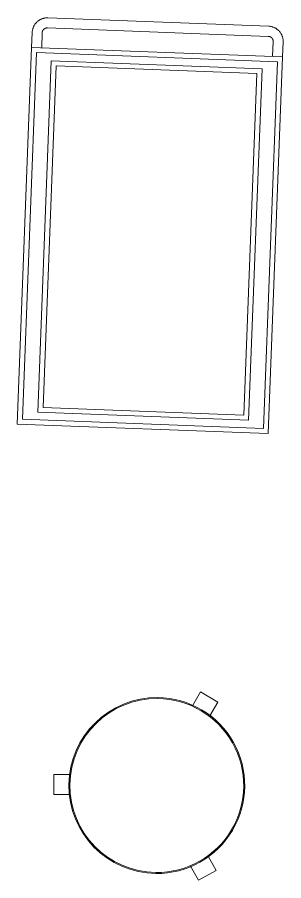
# Model space of a CAD drawing. Header units: millimetres. Extents: x 18438 to 82538, y -3412 to 53720.
# Drawn here: x 24843 to 25373, y 32160 to 33878 of the extents above; entities that cross this region are included whole.
import ezdxf

# ---------------------------------------------------------------- set-up
doc = ezdxf.new("R2010")
doc.units = ezdxf.units.MM
doc.header["$MEASUREMENT"] = 0
doc.layers.add('I-FURN', color=40, linetype='Continuous', lineweight=13)

# ---------------------------------------------------------------- blocks, each defined once
blk = doc.blocks.new('Existing Furniture_Aalto Stool 60_EC4 - EC4A-10015310-GA PLAN - LEVEL 11')
at = {"layer": 'I-FURN', "color": 0, "lineweight": -2}
for p, q in [((20, 205), (-20, 205)), ((-20, 172.8), (-20, 205)), ((20, 205), (20, 172.8)), ((-187.5, -85.2), (-159.6, -69.1)), ((-187.5, -85.2), (-167.5, -119.8)), ((159.6, -69.1), (187.5, -85.2)), ((167.5, -119.8), (187.5, -85.2)), ((-139.6, -103.7), (-167.5, -119.8)), ((167.5, -119.8), (139.6, -103.7))]:
    blk.add_line(p, q, dxfattribs=at)
for radius, start, end in [(175, 360, 180), (173, 360, 180), (173, 0, 180), (175, 180, 360), (173, 180, 360), (173, 180, 0)]:
    blk.add_arc((0, 0), radius, start, end, dxfattribs=at)
blk = doc.blocks.new('New Furniture_Storage Caddy_NS1 - NS1-9646874-GA PLAN - LEVEL 11')
at = {"layer": 'I-FURN', "color": 0, "lineweight": -2}
for p, q in [((294.7, 0), (-205.3, 0)), ((-205.3, 0), (-205.3, -750)), ((294.7, -750), (294.7, 0)), ((-195.3, -740), (-195.3, -10)), ((-195.3, -10), (284.7, -10)), ((284.7, -10), (284.7, -740)), ((254.7, -25), (-165.3, -25)), ((-165.3, -25), (-165.3, -725)), ((254.7, -725), (254.7, -25)), ((-155.3, -715), (-155.3, -35)), ((-155.3, -35), (244.7, -35)), ((244.7, -35), (244.7, -715)), ((244.7, -715), (-155.3, -715)), ((-165.3, -725), (254.7, -725)), ((-205.3, -750), (-205.3, -780)), ((-205.3, -750), (294.7, -750)), ((284.7, -740), (-195.3, -740)), ((-185.3, -780), (-185.3, -750)), ((274.7, -750), (274.7, -780)), ((294.7, -780), (294.7, -750)), ((264.7, -790), (-175.3, -790)), ((-175.3, -810), (264.7, -810))]:
    blk.add_line(p, q, dxfattribs=at)
at = {"layer": 'I-FURN', "color": 0, "lineweight": -2, "flags": 128}
for points in [[(-205.3, -780), (-205.3, -781.2), (-205.2, -782.4), (-205.1, -783.6), (-204.9, -784.8), (-204.7, -786), (-204.4, -787.1), (-204.1, -788.3), (-203.8, -789.4), (-203.4, -790.6), (-202.9, -791.7), (-202.4, -792.8), (-201.9, -793.9), (-201.3, -794.9), (-200.7, -795.9), (-200.1, -796.9), (-199.4, -797.9), (-198.6, -798.9), (-197.9, -799.8), (-197, -800.7), (-196.2, -801.5), (-195.3, -802.3), (-194.4, -803.1), (-193.5, -803.9), (-192.5, -804.6), (-191.5, -805.2), (-190.5, -805.9), (-189.4, -806.5), (-188.4, -807), (-187.3, -807.5), (-186.2, -808), (-185, -808.4), (-183.9, -808.7), (-182.7, -809.1), (-181.6, -809.3), (-180.4, -809.6), (-179.2, -809.7), (-178, -809.9), (-176.8, -810), (-175.6, -810), (-175.3, -810)], [(-175.3, -790), (-175.7, -790), (-176.1, -790), (-176.5, -789.9), (-176.9, -789.9), (-177.3, -789.8), (-177.7, -789.7), (-178.1, -789.6), (-178.4, -789.5), (-178.8, -789.4), (-179.2, -789.2), (-179.6, -789), (-179.9, -788.9), (-180.3, -788.7), (-180.6, -788.5), (-180.9, -788.3), (-181.3, -788), (-181.6, -787.8), (-181.9, -787.5), (-182.2, -787.2), (-182.5, -787), (-182.7, -786.7), (-183, -786.4), (-183.3, -786.1), (-183.5, -785.7), (-183.7, -785.4), (-183.9, -785.1), (-184.1, -784.7), (-184.3, -784.4), (-184.5, -784), (-184.6, -783.6), (-184.8, -783.2), (-184.9, -782.9), (-185, -782.5), (-185.1, -782.1), (-185.2, -781.7), (-185.2, -781.3), (-185.3, -780.9), (-185.3, -780.5), (-185.3, -780.1), (-185.3, -780)], [(264.7, -810), (265.9, -810), (267.1, -809.9), (268.3, -809.8), (269.5, -809.6), (270.7, -809.4), (271.8, -809.1), (273, -808.8), (274.1, -808.5), (275.3, -808.1), (276.4, -807.6), (277.5, -807.1), (278.6, -806.6), (279.6, -806), (280.6, -805.4), (281.6, -804.8), (282.6, -804.1), (283.6, -803.3), (284.5, -802.6), (285.4, -801.7), (286.2, -800.9), (287, -800), (287.8, -799.1), (288.6, -798.2), (289.3, -797.2), (289.9, -796.2), (290.6, -795.2), (291.2, -794.1), (291.7, -793.1), (292.2, -792), (292.7, -790.9), (293.1, -789.7), (293.4, -788.6), (293.8, -787.4), (294, -786.3), (294.3, -785.1), (294.4, -783.9), (294.6, -782.7), (294.7, -781.5), (294.7, -780.3), (294.7, -780)], [(274.7, -780), (274.7, -780.4), (274.7, -780.8), (274.6, -781.2), (274.6, -781.6), (274.5, -782), (274.4, -782.4), (274.3, -782.8), (274.2, -783.1), (274.1, -783.5), (273.9, -783.9), (273.7, -784.3), (273.6, -784.6), (273.4, -785), (273.2, -785.3), (273, -785.6), (272.7, -786), (272.5, -786.3), (272.2, -786.6), (271.9, -786.9), (271.7, -787.2), (271.4, -787.4), (271.1, -787.7), (270.8, -788), (270.4, -788.2), (270.1, -788.4), (269.8, -788.6), (269.4, -788.8), (269.1, -789), (268.7, -789.2), (268.3, -789.3), (267.9, -789.5), (267.6, -789.6), (267.2, -789.7), (266.8, -789.8), (266.4, -789.9), (266, -789.9), (265.6, -790), (265.2, -790), (264.8, -790), (264.7, -790)]]:
    blk.add_lwpolyline(points, dxfattribs=at)

msp = doc.modelspace()

# ---------------------------------------------------------------- block references
at = {"layer": 'I-FURN', "color": 40, "lineweight": 0}
for name, p, rotation in [('New Furniture_Storage Caddy_NS1 - NS1-9646874-GA PLAN - LEVEL 11', (25137.1, 33057.6), 177.8165250542611), ('Existing Furniture_Aalto Stool 60_EC4 - EC4A-10015310-GA PLAN - LEVEL 11', (25120.4, 32349.6), 89.37311014744482)]:
    msp.add_blockref(name, p, dxfattribs=dict(at, rotation=rotation))

doc.saveas('drawing.dxf')
